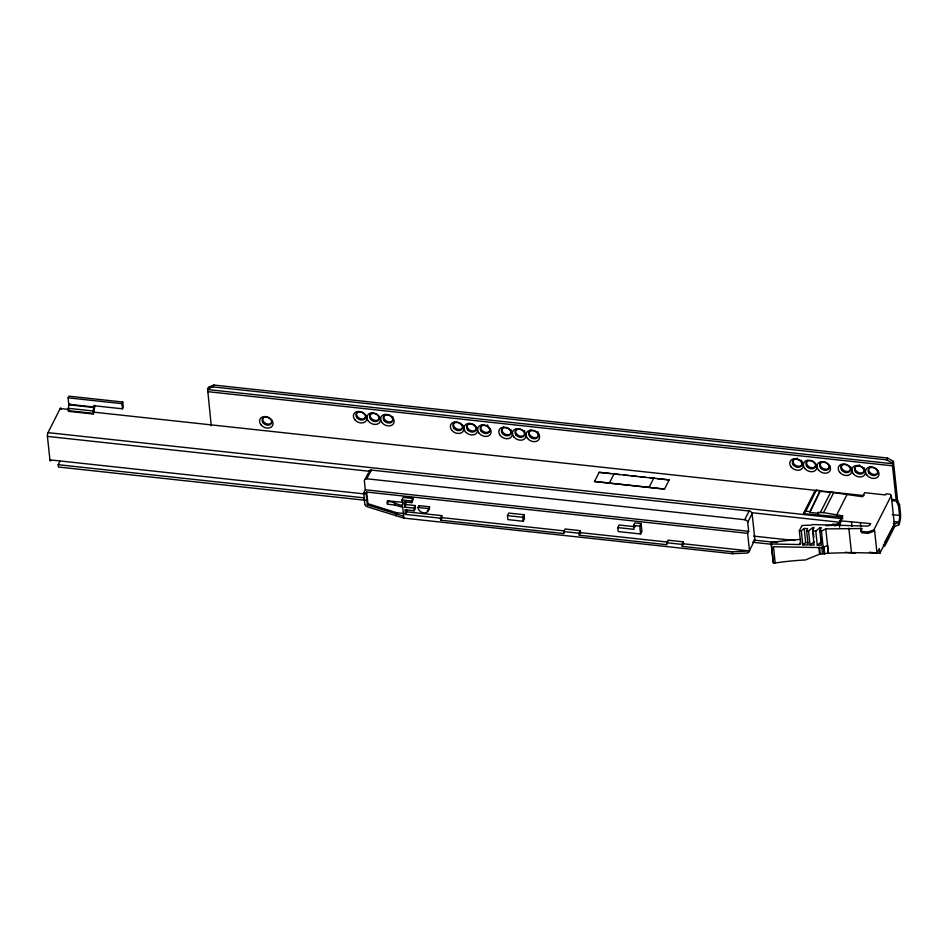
<?xml version="1.0" encoding="UTF-8"?>
<svg xmlns="http://www.w3.org/2000/svg" width="948" height="948" viewBox="0 0 948 948"><rect width="100%" height="100%" fill="white"/><g stroke="black" fill="none" stroke-linecap="round" stroke-linejoin="round"><path stroke-width="1.42" d="M211.238 425.664L207.6 388.988L208.536 387.151L213.786 385.03L887.589 458.038L893.419 461.368L897.602 500.544L899.545 504.668L900.505 513.603A7.951 2.287 -83.8 0 1 898.87 524.635L894.675 526.59L885.148 545.408A4.776 1.375 -83.8 0 1 883.418 544.863M898.668 525.026L898.586 522.064A4.776 1.375 -83.8 0 0 899.569 515.439L898.621 506.505L896.133 499.869L892.495 465.835L893.419 461.368M68.777 404.796L68.102 397.828L68.943 396.181L122.73 402.011L123.287 407.166L122.446 408.813L93.651 405.697L93.366 411.017A3.662 1.055 -83.8 0 0 93.319 413.375L93.39 414.027L68.386 411.314L68.327 410.674A3.662 1.055 -83.8 0 1 68.363 408.315L68.777 404.796L93.781 407.498M801.309 530.797L802.814 544.863L808.134 544.958L806.63 530.892L807.566 528.569L804.177 528.51L801.309 530.797L799.342 530.761L800.693 543.263A1.6 1.28 14.4 0 1 799.247 544.519L771.388 544.01L771.032 542.611A184.552 106.911 -6.1 0 1 800.622 539.448M808.549 530.927L810.054 544.993L814.107 545.076L812.602 531.01L814.012 527.526L812.839 527.503L808.549 530.927L806.63 530.892M815.778 531.07L817.283 545.136L821.347 545.207L819.842 531.141L821.252 527.657L820.067 527.633L815.778 531.07L812.602 531.01M50.967 460.491A2.702 0.77 -83.8 0 1 49.936 459.863L47.436 436.4A2.702 0.77 -83.8 0 1 47.992 432.644L60.222 408.517L69.05 409.477M365.774 500.319L58.432 467.02L58.184 464.698L59.937 461.261M93.39 414.027L94.587 407.699A3.662 1.055 -83.8 0 0 94.634 405.329M122.446 408.813L121.889 403.658L122.73 402.011M207.6 388.988L212.862 386.867L213.786 385.03M364.968 479.57L368.132 473.348M364.873 504.265L363.676 492.984L365.3 489.772L364.34 480.814A2.868 2.18 26.9 0 1 366.817 478.787L371.237 470.078L749.133 511.019A2.868 2.18 26.9 0 1 752.108 513.638L754.916 539.815L749.477 550.539A2.868 2.18 26.9 0 1 749.477 550.942L749.406 551.25A2.856 2.323 3.5 0 1 748.6 552.376A2.986 2.417 3.5 0 1 747.545 552.885M402.296 502.345L387.839 500.781L387.234 501.978L387.471 504.218L394.771 505.011L402.687 507.322L403.635 516.186L367.326 504.869L366.082 493.244L366.686 492.059L747.628 533.333L748.659 531.307L747.699 522.348L752.108 513.638M367.326 504.869L367.931 503.684L366.686 492.059M387.471 504.218L387.839 500.781M387.234 501.978C391.974 499.098 406.597 511.92 401.893 499.952L403.196 497.38L412.83 498.435L413.008 500.07L411.705 502.641L404.132 501.812L404.701 507.133L413.932 508.128L415.236 505.568L406.005 504.561L404.701 507.133M396.098 513.994L396.738 512.726L404.926 513.615M411.705 502.641L411.527 500.994L412.83 498.435M406.775 511.837L441.768 515.629L440.464 518.189L405.471 514.409L406.775 511.837L406.526 509.514M405.471 514.409L404.986 509.775L414.217 510.771L415.52 508.199L415.236 505.568M418.009 507.464L418.933 505.639L429.515 506.777L428.591 508.614A5.57 4.254 26.9 0 1 423.815 512.868A5.57 4.254 26.9 0 1 418.009 507.464L428.591 508.614M683.532 543.797L749.477 550.942L732.377 551.807L682.228 546.368L683.532 543.797L683.318 541.818L668.091 540.17L666.788 542.73L667.001 544.721L579.264 535.217L580.567 532.646L580.354 530.655L565.126 529.008L563.823 531.579L564.036 533.57L440.678 520.203L441.981 517.632L441.768 515.629M507.464 515.629L508.768 513.069L524.043 514.717L524.469 518.686L523.166 521.258L507.891 519.611L507.464 515.629L522.739 517.288L524.043 514.717M594.514 481.501L599.16 472.329L669.17 479.913L664.512 489.085L594.514 481.501L664.512 489.085M579.264 535.217L579.05 533.226L580.354 530.655M609.611 482.615L614.257 473.443M617.788 527.586L633.987 529.34L633.572 525.476L634.876 522.905L641.061 523.58L641.903 531.413L640.599 533.985L618.215 531.555L617.788 527.586L619.091 525.014L635.29 526.768M649.309 486.916L653.954 477.745M640.599 533.985L639.758 526.14L641.061 523.58M682.228 546.368L682.015 544.389L683.318 541.818M366.817 478.787L744.725 519.729L749.133 511.019M796.664 459.223L797.221 458.121M803.94 512.619L814.569 491.656L816.311 490.223L820.269 490.649L809.734 512.394L817.816 513.259L818.231 512.441L823.539 512.631L842.523 515.819L842.654 517.075L804.023 513.757L803.94 512.619L805.693 511.185L816.311 490.223M804.023 513.757L811.986 498.044M799.342 530.761L802.008 525.488A184.552 106.911 -6.1 0 1 811.192 525.156L812.199 524.552L866.768 526.081A3.188 1.849 -6.1 0 0 870.193 524.552L870.655 523.628L839.999 520.796L840.343 523.995L835.923 525.63M809.734 512.394L820.269 490.649M799.247 544.531L800.562 541.948M820.281 512.667L830.721 492.166L862.538 496.74L864.6 492.687L885.515 494.951L886.084 493.825L890.243 494.275L891.286 495.543L894.391 524.647L879.863 553.3L869.363 552.246M823.539 512.631L833.742 492.498M858.793 465.954L859.35 464.852M836.574 515.179L846.789 495.034M834.785 526.033L835.579 524.469L840.141 522.621M839.999 520.796L842.523 515.819M212.862 386.867L886.653 459.875L887.589 458.038M825.779 528.901L828.386 553.229L851.446 552.542L877.019 553.17L874.554 530.122L874.032 531.141L868.095 533.392L862.04 532.74L860.772 530.513L861.779 528.522L825.779 528.901L821.442 531.164L819.842 531.141M860.914 531.804L861.779 528.522M874.032 531.141L873.902 529.849L891.286 495.543M896.678 502.381L897.602 500.544M898.621 506.505L899.545 504.668M877.019 553.17L879.353 548.548L879.863 553.3M898.396 522.443L894.402 524.019L884.377 542.943M830.721 492.166L820.352 491.431M831.633 525.512L832.688 524.149L835.579 524.469M802.814 544.863L805.682 542.576L807.945 542.623M810.054 544.993L814.344 541.569M817.283 545.136L821.572 541.699M828.434 553.205L820.245 553.988A4.74 2.157 -33 0 0 819.582 554.213A218.301 99.706 -33 0 0 805.599 559.948A181.566 105.181 -6.1 0 0 775.191 562.97L773.45 546.723L823.196 547.636L827.592 545.349L828.386 553.229M860.772 530.513L861.898 531.449L867.953 532.101L873.902 529.849M826.075 525.702L830.306 525.429M365.039 504.881A2.868 2.18 26.9 0 0 367.184 506.742L403.706 518.082L732.579 553.715L746.763 553.016M771.032 542.611L773.058 561.536L773.402 562.934L775.191 562.97M207.659 389.545L892.554 463.75M207.6 391.631L892.495 465.835M68.102 397.828L121.889 403.658M68.789 404.275L93.793 406.988M68.363 408.315L93.366 411.017M94.077 412.19L863.901 495.591A2.702 0.77 -83.8 0 1 864.149 495.223M891.724 499.395L896.133 499.869M68.327 410.674L93.319 413.375M892.127 500.568L896.535 501.042M599.16 472.329L610.832 473.585M615.205 474.059L619.577 474.533M623.95 475.007L628.323 475.481M631.25 475.801L637.08 476.429M639.995 476.749L645.825 477.377M650.21 477.851L654.582 478.325M657.497 478.645L669.17 479.913M892.222 514.646L899.569 515.439M805.693 511.185L809.651 511.612M894.177 521.578L898.586 522.064M47.992 432.644L842.843 518.757M47.436 436.4L370.858 471.44M751.622 512.69L840.805 522.36M365.3 489.772L748.659 531.307M363.676 492.984L366.082 493.244M49.936 459.863L364.933 493.991M753.53 536.094L794.744 540.561M401.893 499.952L411.527 500.994M633.572 525.476L639.758 526.14M58.184 464.698L364.056 497.842M753.731 540.064L777.265 542.611M752.511 542.22L771.636 544.294M845.154 552.257L855.452 553.371M441.981 517.632L563.87 530.833M580.567 532.646L668.293 542.149M563.823 531.579L579.05 533.226M666.788 542.73L682.015 544.389M367.931 503.684L396.738 512.726M886.653 459.875L892.495 463.193M893.36 523.379L894.391 524.647M818.231 512.441L818.527 514.456M817.816 513.259L818.112 515.285M894.402 524.019L894.675 526.59M867.953 532.101L868.095 533.392M861.898 531.449L862.04 532.74M860.369 522.514L860.843 526.887M851.482 522.04L851.944 526.401M848.839 528.202L851.446 552.542M839.324 524.41L839.632 527.23M823.93 546.617L824.701 553.893M823.468 546.404L824.286 554.035M821.442 531.164L823.196 547.636M820.067 527.633L820.518 531.852M821.122 537.48L821.418 540.301M821.762 547.103L822.497 554.011M819.534 547.34L820.245 553.988M818.847 547.399L819.582 554.213M812.839 527.503L813.135 530.311M813.431 533.131L813.894 537.35M804.177 528.51L805.682 542.576M771.388 544.01L773.402 562.934M747.628 533.333L749.477 550.539M732.377 551.807L732.579 553.715M522.739 517.288L523.166 521.258M440.464 518.189L440.678 520.203M413.932 508.128L414.217 510.771M405.578 500.58L406.005 504.561M402.308 505.059L402.545 507.31M403.493 516.174L403.706 518.082M394.522 502.772L394.771 505.011M395.707 513.78L395.909 515.759M814.569 491.656L814.64 492.794M878.192 470.907A5.013 3.828 26.9 0 1 872.361 474.095A5.013 3.828 26.9 0 1 869.304 467.589M869.731 467.163A5.013 3.828 26.9 0 1 870.264 466.807M864.232 471.227A5.013 3.828 26.9 0 1 857.656 472.116A5.013 3.828 26.9 0 1 855.665 466.108M863.841 467.53A5.013 3.828 26.9 0 1 864.185 468.158M802.304 462.067A5.013 3.828 26.9 0 1 796.96 466.013A5.013 3.828 26.9 0 1 793.535 459.377M801.261 460.218A5.013 3.828 26.9 0 1 801.712 460.799M815.742 465.966A5.013 3.828 26.9 0 1 809.509 467.044A5.013 3.828 26.9 0 1 806.843 461.356M807.175 460.858A5.013 3.828 26.9 0 1 807.613 460.432M829.701 465.658A5.013 3.828 26.9 0 1 823.871 468.845A5.013 3.828 26.9 0 1 820.814 462.34M511.41 432.418A5.013 3.828 26.9 0 1 504.952 434.054A5.013 3.828 26.9 0 1 502.618 427.856M503.044 427.43A5.013 3.828 26.9 0 1 503.578 427.074M511.138 429.906A5.013 3.828 26.9 0 1 511.505 431.186M524.813 434.445A5.013 3.828 26.9 0 1 518.592 435.523A5.013 3.828 26.9 0 1 515.913 429.835M516.257 429.337A5.013 3.828 26.9 0 1 516.684 428.911M524.422 430.759A5.013 3.828 26.9 0 1 524.777 431.376M538.654 433.497A5.013 3.828 26.9 0 1 533.309 437.455A5.013 3.828 26.9 0 1 529.885 430.819M530.323 430.38A5.013 3.828 26.9 0 1 530.844 430.036M537.611 431.648A5.013 3.828 26.9 0 1 538.061 432.241M476.334 429.195A5.013 3.828 26.9 0 1 469.106 429.645A5.013 3.828 26.9 0 1 468.727 423.306M462.885 425.285A5.013 3.828 26.9 0 1 457.185 429.112A5.013 3.828 26.9 0 1 454.566 422.18M490.294 428.887A5.013 3.828 26.9 0 1 484.096 431.921A5.013 3.828 26.9 0 1 481.833 425.131M487.296 424.988A5.013 3.828 26.9 0 1 487.971 425.391M366.046 415.425A5.013 3.828 26.9 0 1 360.204 418.613A5.013 3.828 26.9 0 1 357.147 412.096M379.686 417.535A5.013 3.828 26.9 0 1 373.476 419.94A5.013 3.828 26.9 0 1 370.786 413.577M371.225 413.15A5.013 3.828 26.9 0 1 371.746 412.795M392.993 420.165A5.013 3.828 26.9 0 1 386.085 420.841A5.013 3.828 26.9 0 1 384.864 414.62M392.602 416.48A5.013 3.828 26.9 0 1 392.946 417.096M272.242 420.556A5.013 3.828 26.9 0 1 266.033 423.59A5.013 3.828 26.9 0 1 263.781 416.8M850.818 469.189A5.013 3.828 26.9 0 1 844.715 470.99A5.013 3.828 26.9 0 1 841.694 465.136M850.546 466.677A5.013 3.828 26.9 0 1 850.794 467.317M754.916 539.815A2.868 2.18 26.9 0 1 753.992 541.569M429.515 506.777A5.57 4.254 26.9 0 1 427.192 510.771M419.028 506.374A5.57 4.254 26.9 0 1 418.933 505.639M368.76 472.104A2.868 2.18 26.9 0 1 371.237 470.078M744.725 519.729A2.868 2.18 26.9 0 1 747.699 522.348M841.314 520.819A2.702 0.77 -83.8 0 1 841.362 520.405M841.741 518.923A2.702 0.77 -83.8 0 1 841.86 518.651M60.222 408.517A2.702 0.77 -83.8 0 1 61.241 409.157M69.678 403.504A3.662 1.055 -83.8 0 1 69.583 404.986M529.683 436.495A5.013 3.828 26.9 0 0 537.895 437.028A5.013 3.828 26.9 0 0 532.764 430.641A5.013 3.828 26.9 0 0 529.683 436.495M527.526 438.426A7.074 5.404 26.9 0 0 539.128 439.173A7.074 5.404 26.9 0 0 531.875 430.143A7.074 5.404 26.9 0 0 527.526 438.426M516.044 435.025A5.013 3.828 26.9 0 0 524.256 435.547A5.013 3.828 26.9 0 0 519.125 429.16A5.013 3.828 26.9 0 0 516.044 435.025M513.887 436.945A7.074 5.404 26.9 0 0 525.488 437.692A7.074 5.404 26.9 0 0 518.236 428.674A7.074 5.404 26.9 0 0 513.887 436.945M869.091 473.277A5.013 3.828 26.9 0 0 877.315 473.799A5.013 3.828 26.9 0 0 872.172 467.411A5.013 3.828 26.9 0 0 869.091 473.277M855.452 471.796A5.013 3.828 26.9 0 0 863.675 472.329A5.013 3.828 26.9 0 0 858.544 465.93A5.013 3.828 26.9 0 0 855.452 471.796M841.824 470.315A5.013 3.828 26.9 0 0 850.036 470.848A5.013 3.828 26.9 0 0 844.905 464.461A5.013 3.828 26.9 0 0 841.824 470.315M839.655 472.246A7.074 5.404 26.9 0 0 851.268 472.993A7.074 5.404 26.9 0 0 844.016 463.963A7.074 5.404 26.9 0 0 839.655 472.246M853.295 473.727A7.074 5.404 26.9 0 0 864.908 474.462A7.074 5.404 26.9 0 0 857.656 465.444A7.074 5.404 26.9 0 0 853.295 473.727M866.934 475.197A7.074 5.404 26.9 0 0 878.547 475.943A7.074 5.404 26.9 0 0 871.295 466.926A7.074 5.404 26.9 0 0 866.934 475.197M793.334 465.065A5.013 3.828 26.9 0 0 801.546 465.587A5.013 3.828 26.9 0 0 796.415 459.199A5.013 3.828 26.9 0 0 793.334 465.065M806.973 466.546A5.013 3.828 26.9 0 0 815.185 467.068A5.013 3.828 26.9 0 0 810.054 460.681A5.013 3.828 26.9 0 0 806.973 466.546M820.601 468.016A5.013 3.828 26.9 0 0 828.825 468.549A5.013 3.828 26.9 0 0 823.694 462.162A5.013 3.828 26.9 0 0 820.601 468.016M791.177 466.997A7.074 5.404 26.9 0 0 802.778 467.731A7.074 5.404 26.9 0 0 795.526 458.714A7.074 5.404 26.9 0 0 791.177 466.997M804.805 468.466A7.074 5.404 26.9 0 0 816.418 469.213A7.074 5.404 26.9 0 0 809.165 460.195A7.074 5.404 26.9 0 0 804.805 468.466M818.444 469.947A7.074 5.404 26.9 0 0 830.057 470.694A7.074 5.404 26.9 0 0 822.805 461.664A7.074 5.404 26.9 0 0 818.444 469.947M502.404 433.544A5.013 3.828 26.9 0 0 510.628 434.077A5.013 3.828 26.9 0 0 505.485 427.678A5.013 3.828 26.9 0 0 502.404 433.544M500.248 435.476A7.074 5.404 26.9 0 0 511.861 436.21A7.074 5.404 26.9 0 0 504.609 427.192A7.074 5.404 26.9 0 0 500.248 435.476M453.914 428.295A5.013 3.828 26.9 0 0 462.138 428.816A5.013 3.828 26.9 0 0 457.007 422.429A5.013 3.828 26.9 0 0 453.914 428.295M467.554 429.764A5.013 3.828 26.9 0 0 475.778 430.297A5.013 3.828 26.9 0 0 470.635 423.91A5.013 3.828 26.9 0 0 467.554 429.764M481.193 431.245A5.013 3.828 26.9 0 0 489.405 431.778A5.013 3.828 26.9 0 0 484.274 425.379A5.013 3.828 26.9 0 0 481.193 431.245M465.397 431.696A7.074 5.404 26.9 0 0 477.01 432.442A7.074 5.404 26.9 0 0 469.758 423.412A7.074 5.404 26.9 0 0 465.397 431.696M451.758 430.214A7.074 5.404 26.9 0 0 463.371 430.961A7.074 5.404 26.9 0 0 456.118 421.943A7.074 5.404 26.9 0 0 451.758 430.214M479.036 433.177A7.074 5.404 26.9 0 0 490.637 433.911A7.074 5.404 26.9 0 0 483.385 424.894A7.074 5.404 26.9 0 0 479.036 433.177M356.946 417.784A5.013 3.828 26.9 0 0 365.158 418.317A5.013 3.828 26.9 0 0 360.027 411.918A5.013 3.828 26.9 0 0 356.946 417.784M354.789 419.715A7.074 5.404 26.9 0 0 366.39 420.45A7.074 5.404 26.9 0 0 359.138 411.432A7.074 5.404 26.9 0 0 354.789 419.715M370.585 419.265A5.013 3.828 26.9 0 0 378.797 419.786A5.013 3.828 26.9 0 0 373.666 413.399A5.013 3.828 26.9 0 0 370.585 419.265M384.224 420.734A5.013 3.828 26.9 0 0 392.436 421.268A5.013 3.828 26.9 0 0 387.305 414.88A5.013 3.828 26.9 0 0 384.224 420.734M263.141 422.915A5.013 3.828 26.9 0 0 271.353 423.436A5.013 3.828 26.9 0 0 266.222 417.049A5.013 3.828 26.9 0 0 263.141 422.915M368.428 421.185A7.074 5.404 26.9 0 0 380.029 421.931A7.074 5.404 26.9 0 0 372.777 412.913A7.074 5.404 26.9 0 0 368.428 421.185M382.056 422.666A7.074 5.404 26.9 0 0 393.669 423.412A7.074 5.404 26.9 0 0 386.417 414.383A7.074 5.404 26.9 0 0 382.056 422.666M260.984 424.846A7.074 5.404 26.9 0 0 272.586 425.581A7.074 5.404 26.9 0 0 265.333 416.563A7.074 5.404 26.9 0 0 260.984 424.846"/></g></svg>
